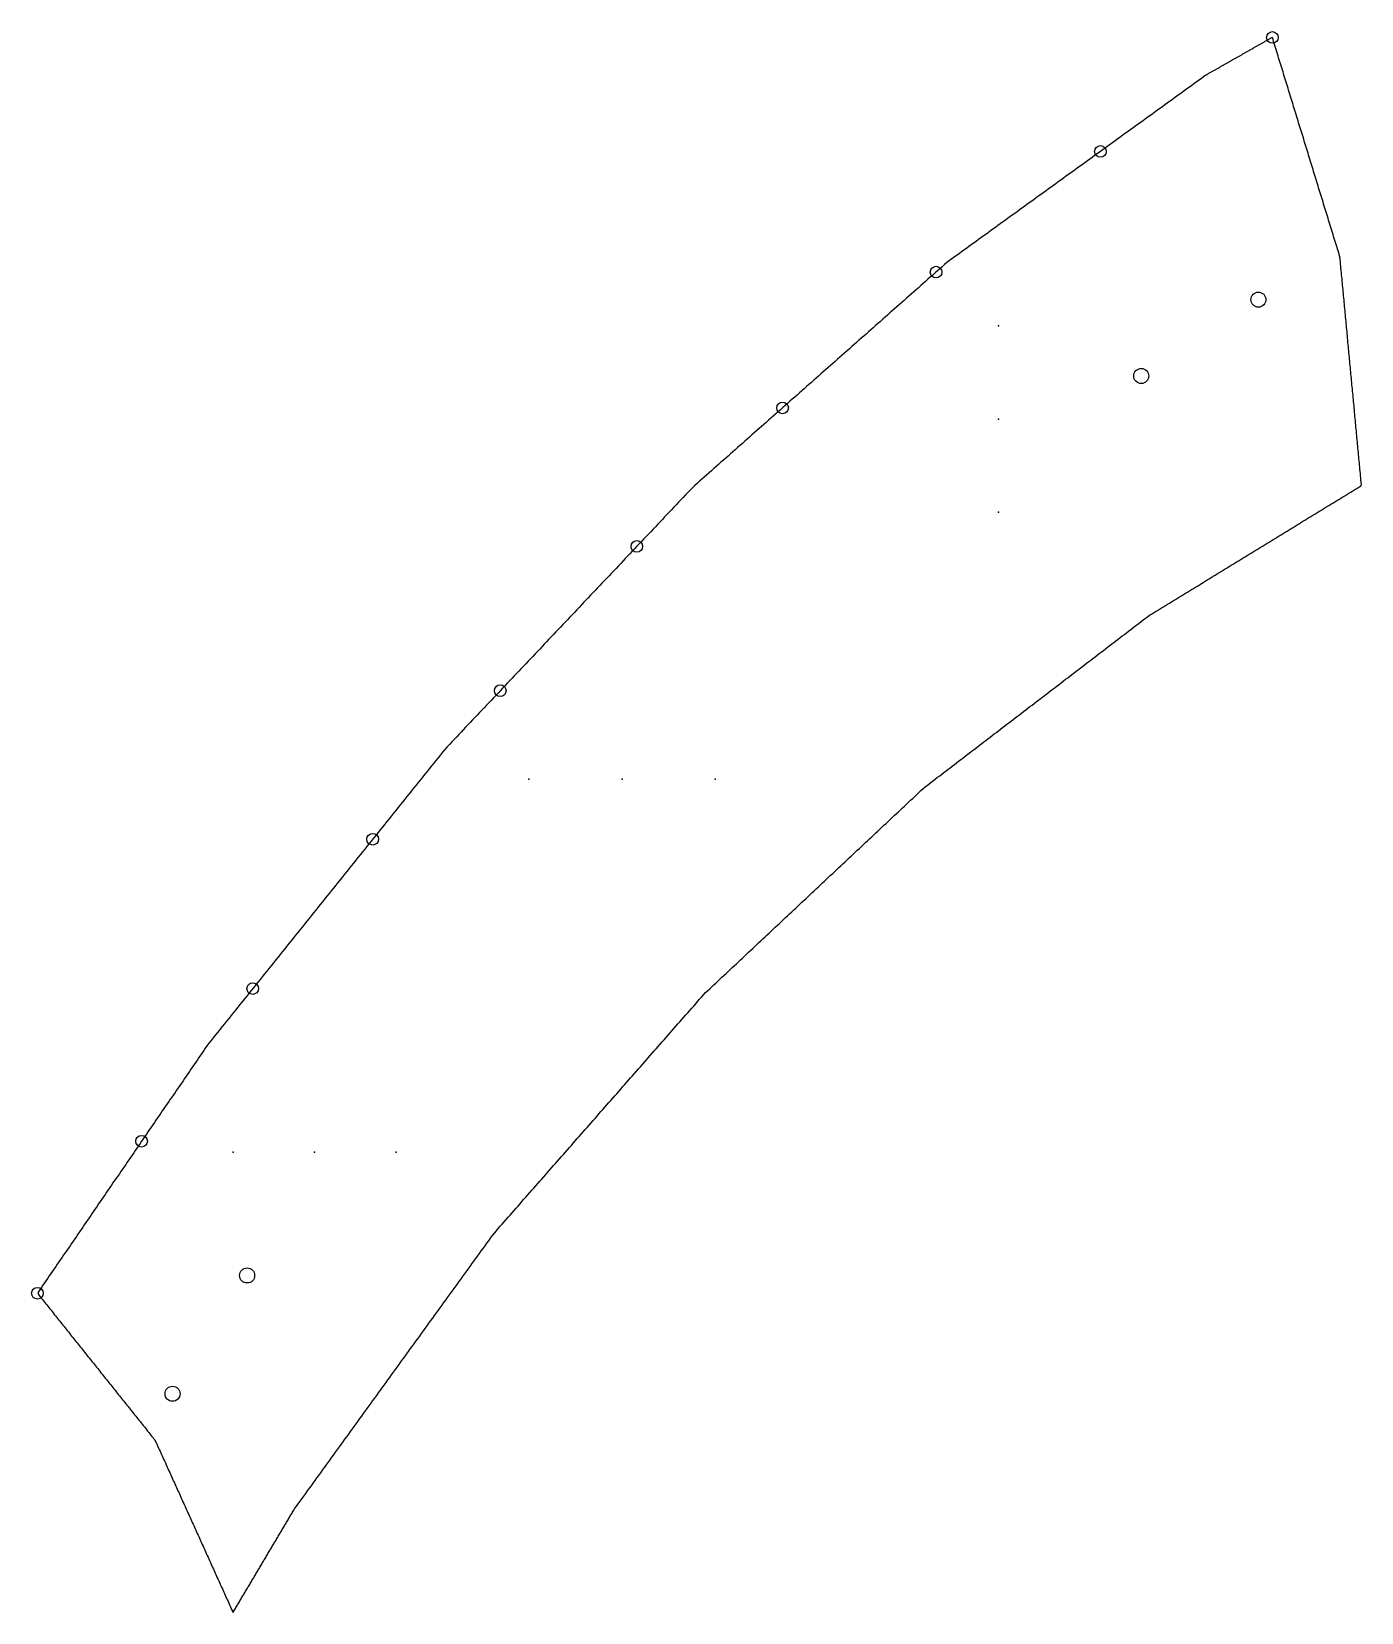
# Model space of a CAD drawing. Extents: x 2 to 431, y 2 to 326.
# Drawn here: x 97.3 to 154.3, y 2.7 to 70.5 of the extents above; entities that cross this region are included whole.
import ezdxf

# ---------------------------------------------------------------- set-up
doc = ezdxf.new("R2010")
doc.units = 0
doc.layers.get('0').update_dxf_attribs({"linetype": 'CONTINUOUS'})
for name, color, linetype in [('DRILLING', 3, 'CONTINUOUS'), ('ENGRAVE', 4, 'CONTINUOUS'), ('RIB_INDICATION', 1, 'CONTINUOUS')]:
    doc.layers.add(name, color=color, linetype=linetype)

# ---------------------------------------------------------------- blocks, each defined once
blk = doc.blocks.new('*U158')
at = {"layer": 'ENGRAVE'}
blk.add_point((0, 0), dxfattribs=at)
blk = doc.blocks.new('*U159')
at = {"layer": 'ENGRAVE', "color": 0, "linetype": 'BYBLOCK'}
for p in [(0, 0), (3.5, 0), (7, 0)]:
    blk.add_blockref('*U158', p, dxfattribs=at)
blk = doc.blocks.new('*U160')
at = {"layer": 'ENGRAVE'}
blk.add_point((0, 0), dxfattribs=at)
blk = doc.blocks.new('*U161')
at = {"layer": 'ENGRAVE', "color": 0, "linetype": 'BYBLOCK'}
for p in [(0, 0), (4, 0), (8, 0)]:
    blk.add_blockref('*U160', p, dxfattribs=at)
blk = doc.blocks.new('*U162')
at = {"layer": 'ENGRAVE'}
blk.add_point((0, 0), dxfattribs=at)
blk = doc.blocks.new('*U163')
at = {"layer": 'ENGRAVE', "color": 0, "linetype": 'BYBLOCK'}
for p in [(0, 0), (4, 0), (8, 0)]:
    blk.add_blockref('*U162', p, dxfattribs=at)

msp = doc.modelspace()

# ---------------------------------------------------------------- linework, layer by layer
msp.add_polyline3d([(150.519, 70.276, 0), (150.492, 70.261, 0), (150.466, 70.246, 0), (150.439, 70.231, 0), (150.413, 70.216, 0), (150.386, 70.201, 0), (150.36, 70.186, 0), (150.333, 70.171, 0), (150.307, 70.156, 0), (150.28, 70.141, 0), (150.254, 70.126, 0), (150.227, 70.111, 0), (150.201, 70.096, 0), (150.174, 70.08, 0), (150.148, 70.065, 0), (150.121, 70.05, 0), (150.095, 70.035, 0), (150.068, 70.02, 0), (150.042, 70.005, 0), (150.015, 69.99, 0), (149.989, 69.975, 0), (149.962, 69.96, 0), (149.936, 69.945, 0), (149.909, 69.93, 0), (149.883, 69.915, 0), (149.856, 69.899, 0), (149.83, 69.884, 0), (149.803, 69.869, 0), (149.777, 69.854, 0), (149.75, 69.839, 0), (149.724, 69.824, 0), (149.697, 69.809, 0), (149.671, 69.794, 0), (149.644, 69.779, 0), (149.618, 69.764, 0), (149.591, 69.749, 0), (149.565, 69.734, 0), (149.538, 69.719, 0), (149.512, 69.703, 0), (149.485, 69.688, 0), (149.459, 69.673, 0), (149.432, 69.658, 0), (149.406, 69.643, 0), (149.379, 69.628, 0), (149.353, 69.613, 0), (149.326, 69.598, 0), (149.3, 69.583, 0), (149.273, 69.568, 0), (149.247, 69.552, 0), (149.22, 69.537, 0), (149.194, 69.522, 0), (149.167, 69.507, 0), (149.141, 69.492, 0), (149.114, 69.477, 0), (149.088, 69.462, 0), (149.061, 69.447, 0), (149.035, 69.432, 0), (149.008, 69.417, 0), (148.982, 69.402, 0), (148.955, 69.387, 0), (148.929, 69.372, 0), (148.902, 69.356, 0), (148.876, 69.341, 0), (148.849, 69.326, 0), (148.823, 69.311, 0), (148.796, 69.296, 0), (148.77, 69.281, 0), (148.743, 69.266, 0), (148.717, 69.251, 0), (148.69, 69.236, 0), (148.663, 69.221, 0), (148.637, 69.206, 0), (148.61, 69.191, 0), (148.584, 69.175, 0), (148.557, 69.16, 0), (148.531, 69.145, 0), (148.504, 69.13, 0), (148.478, 69.115, 0), (148.451, 69.1, 0), (148.425, 69.085, 0), (148.398, 69.07, 0), (148.372, 69.055, 0), (148.345, 69.04, 0), (148.319, 69.025, 0), (148.292, 69.01, 0), (148.266, 68.995, 0), (148.239, 68.979, 0), (148.213, 68.964, 0), (148.186, 68.949, 0), (148.16, 68.934, 0), (148.133, 68.919, 0), (148.107, 68.904, 0), (148.08, 68.889, 0), (148.054, 68.874, 0), (148.027, 68.859, 0), (148.001, 68.844, 0), (147.974, 68.829, 0), (147.948, 68.814, 0), (147.921, 68.798, 0), (147.895, 68.783, 0), (147.868, 68.768, 0), (147.842, 68.753, 0), (147.815, 68.738, 0), (147.789, 68.723, 0), (147.762, 68.708, 0), (147.736, 68.693, 0), (147.709, 68.678, 0), (147.676, 68.657, 0), (147.572, 68.582, 0), (147.468, 68.507, 0), (147.364, 68.432, 0), (147.261, 68.357, 0), (147.157, 68.282, 0), (147.053, 68.207, 0), (146.949, 68.132, 0), (146.845, 68.057, 0), (146.741, 67.982, 0), (146.637, 67.906, 0), (146.533, 67.831, 0), (146.43, 67.756, 0), (146.326, 67.681, 0), (146.222, 67.606, 0), (146.118, 67.531, 0), (146.014, 67.456, 0), (145.91, 67.381, 0), (145.806, 67.306, 0), (145.703, 67.231, 0), (145.599, 67.156, 0), (145.495, 67.081, 0), (145.391, 67.006, 0), (145.287, 66.93, 0), (145.183, 66.855, 0), (145.079, 66.78, 0), (144.976, 66.705, 0), (144.872, 66.63, 0), (144.768, 66.555, 0), (144.664, 66.48, 0), (144.56, 66.405, 0), (144.456, 66.33, 0), (144.352, 66.255, 0), (144.248, 66.18, 0), (144.145, 66.105, 0), (144.041, 66.03, 0), (143.937, 65.954, 0), (143.833, 65.879, 0), (143.729, 65.804, 0), (143.625, 65.729, 0), (143.521, 65.654, 0), (143.418, 65.579, 0), (143.314, 65.504, 0), (143.21, 65.429, 0), (143.106, 65.354, 0), (143.002, 65.279, 0), (142.898, 65.204, 0), (142.794, 65.129, 0), (142.691, 65.053, 0), (142.587, 64.978, 0), (142.483, 64.903, 0), (142.379, 64.828, 0), (142.275, 64.753, 0), (142.171, 64.678, 0), (142.067, 64.603, 0), (141.963, 64.528, 0), (141.86, 64.453, 0), (141.756, 64.378, 0), (141.652, 64.303, 0), (141.548, 64.228, 0), (141.444, 64.153, 0), (141.34, 64.078, 0), (141.236, 64.002, 0), (141.133, 63.927, 0), (141.029, 63.852, 0), (140.925, 63.777, 0), (140.821, 63.702, 0), (140.717, 63.627, 0), (140.613, 63.552, 0), (140.509, 63.477, 0), (140.406, 63.402, 0), (140.302, 63.327, 0), (140.198, 63.252, 0), (140.094, 63.177, 0), (139.99, 63.102, 0), (139.886, 63.026, 0), (139.782, 62.951, 0), (139.679, 62.876, 0), (139.575, 62.801, 0), (139.471, 62.726, 0), (139.367, 62.651, 0), (139.263, 62.576, 0), (139.159, 62.501, 0), (139.055, 62.426, 0), (138.951, 62.351, 0), (138.848, 62.276, 0), (138.744, 62.201, 0), (138.64, 62.126, 0), (138.536, 62.05, 0), (138.432, 61.975, 0), (138.328, 61.9, 0), (138.224, 61.825, 0), (138.121, 61.75, 0), (138.017, 61.675, 0), (137.913, 61.6, 0), (137.809, 61.525, 0), (137.705, 61.45, 0), (137.601, 61.375, 0), (137.497, 61.3, 0), (137.394, 61.225, 0), (137.29, 61.15, 0), (137.186, 61.074, 0), (137.082, 60.999, 0), (136.978, 60.924, 0), (136.874, 60.849, 0), (136.77, 60.774, 0), (136.666, 60.699, 0), (136.563, 60.621, 0), (136.461, 60.531, 0), (136.359, 60.441, 0), (136.257, 60.35, 0), (136.155, 60.26, 0), (136.053, 60.17, 0), (135.95, 60.08, 0), (135.848, 59.989, 0), (135.746, 59.899, 0), (135.644, 59.809, 0), (135.542, 59.719, 0), (135.44, 59.628, 0), (135.338, 59.538, 0), (135.236, 59.448, 0), (135.134, 59.358, 0), (135.032, 59.267, 0), (134.93, 59.177, 0), (134.827, 59.087, 0), (134.725, 58.996, 0), (134.623, 58.906, 0), (134.521, 58.816, 0), (134.419, 58.726, 0), (134.317, 58.636, 0), (134.215, 58.545, 0), (134.113, 58.455, 0), (134.011, 58.365, 0), (133.909, 58.274, 0), (133.807, 58.184, 0), (133.704, 58.094, 0), (133.602, 58.004, 0), (133.5, 57.913, 0), (133.398, 57.823, 0), (133.296, 57.733, 0), (133.194, 57.643, 0), (133.092, 57.552, 0), (132.99, 57.462, 0), (132.888, 57.372, 0), (132.786, 57.282, 0), (132.684, 57.191, 0), (132.581, 57.101, 0), (132.479, 57.011, 0), (132.377, 56.92, 0), (132.275, 56.83, 0), (132.173, 56.74, 0), (132.071, 56.65, 0), (131.969, 56.559, 0), (131.867, 56.469, 0), (131.765, 56.379, 0), (131.663, 56.289, 0), (131.561, 56.199, 0), (131.459, 56.108, 0), (131.356, 56.018, 0), (131.254, 55.928, 0), (131.152, 55.837, 0), (131.05, 55.747, 0), (130.948, 55.657, 0), (130.846, 55.567, 0), (130.744, 55.476, 0), (130.642, 55.386, 0), (130.54, 55.296, 0), (130.438, 55.206, 0), (130.336, 55.115, 0), (130.233, 55.025, 0), (130.131, 54.935, 0), (130.029, 54.845, 0), (129.927, 54.754, 0), (129.825, 54.664, 0), (129.723, 54.574, 0), (129.621, 54.483, 0), (129.519, 54.393, 0), (129.417, 54.303, 0), (129.315, 54.213, 0), (129.213, 54.123, 0), (129.11, 54.032, 0), (129.008, 53.942, 0), (128.906, 53.852, 0), (128.804, 53.761, 0), (128.702, 53.671, 0), (128.6, 53.581, 0), (128.498, 53.491, 0), (128.396, 53.4, 0), (128.294, 53.31, 0), (128.192, 53.22, 0), (128.09, 53.13, 0), (127.988, 53.039, 0), (127.885, 52.949, 0), (127.783, 52.859, 0), (127.681, 52.769, 0), (127.579, 52.678, 0), (127.477, 52.588, 0), (127.375, 52.498, 0), (127.273, 52.407, 0), (127.171, 52.317, 0), (127.069, 52.227, 0), (126.967, 52.137, 0), (126.865, 52.047, 0), (126.762, 51.956, 0), (126.66, 51.866, 0), (126.558, 51.776, 0), (126.456, 51.685, 0), (126.354, 51.595, 0), (126.252, 51.505, 0), (126.15, 51.415, 0), (126.048, 51.324, 0), (125.946, 51.234, 0), (125.844, 51.144, 0), (125.742, 51.054, 0), (125.64, 50.959, 0), (125.541, 50.855, 0), (125.442, 50.75, 0), (125.342, 50.645, 0), (125.243, 50.54, 0), (125.144, 50.435, 0), (125.044, 50.33, 0), (124.945, 50.225, 0), (124.846, 50.12, 0), (124.746, 50.015, 0), (124.647, 49.91, 0), (124.548, 49.806, 0), (124.448, 49.701, 0), (124.349, 49.596, 0), (124.25, 49.491, 0), (124.15, 49.386, 0), (124.051, 49.281, 0), (123.952, 49.176, 0), (123.853, 49.071, 0), (123.753, 48.966, 0), (123.654, 48.861, 0), (123.555, 48.757, 0), (123.455, 48.652, 0), (123.356, 48.547, 0), (123.257, 48.442, 0), (123.157, 48.337, 0), (123.058, 48.232, 0), (122.959, 48.127, 0), (122.859, 48.022, 0), (122.76, 47.917, 0), (122.661, 47.813, 0), (122.561, 47.708, 0), (122.462, 47.603, 0), (122.363, 47.498, 0), (122.263, 47.393, 0), (122.164, 47.288, 0), (122.065, 47.183, 0), (121.966, 47.078, 0), (121.866, 46.973, 0), (121.767, 46.869, 0), (121.668, 46.764, 0), (121.568, 46.659, 0), (121.469, 46.554, 0), (121.37, 46.449, 0), (121.27, 46.344, 0), (121.171, 46.239, 0), (121.072, 46.134, 0), (120.972, 46.029, 0), (120.873, 45.925, 0), (120.774, 45.82, 0), (120.674, 45.715, 0), (120.575, 45.61, 0), (120.476, 45.505, 0), (120.376, 45.4, 0), (120.277, 45.295, 0), (120.178, 45.19, 0), (120.079, 45.085, 0), (119.979, 44.98, 0), (119.88, 44.876, 0), (119.781, 44.771, 0), (119.681, 44.666, 0), (119.582, 44.561, 0), (119.483, 44.456, 0), (119.383, 44.351, 0), (119.284, 44.246, 0), (119.185, 44.141, 0), (119.085, 44.036, 0), (118.986, 43.931, 0), (118.887, 43.827, 0), (118.787, 43.722, 0), (118.688, 43.617, 0), (118.589, 43.512, 0), (118.489, 43.407, 0), (118.39, 43.302, 0), (118.291, 43.197, 0), (118.191, 43.092, 0), (118.092, 42.987, 0), (117.993, 42.883, 0), (117.894, 42.778, 0), (117.794, 42.673, 0), (117.695, 42.568, 0), (117.596, 42.463, 0), (117.496, 42.358, 0), (117.397, 42.253, 0), (117.298, 42.148, 0), (117.198, 42.043, 0), (117.099, 41.938, 0), (117, 41.834, 0), (116.9, 41.729, 0), (116.801, 41.624, 0), (116.702, 41.519, 0), (116.602, 41.414, 0), (116.503, 41.309, 0), (116.404, 41.204, 0), (116.304, 41.099, 0), (116.205, 40.995, 0), (116.106, 40.89, 0), (116.007, 40.785, 0), (115.907, 40.68, 0), (115.808, 40.575, 0), (115.709, 40.47, 0), (115.609, 40.365, 0), (115.51, 40.26, 0), (115.411, 40.155, 0), (115.311, 40.05, 0), (115.212, 39.946, 0), (115.113, 39.841, 0), (115.015, 39.731, 0), (114.919, 39.612, 0), (114.824, 39.493, 0), (114.728, 39.374, 0), (114.633, 39.255, 0), (114.537, 39.136, 0), (114.441, 39.017, 0), (114.346, 38.898, 0), (114.25, 38.779, 0), (114.155, 38.66, 0), (114.059, 38.541, 0), (113.964, 38.422, 0), (113.868, 38.303, 0), (113.773, 38.184, 0), (113.677, 38.065, 0), (113.581, 37.946, 0), (113.486, 37.827, 0), (113.39, 37.708, 0), (113.295, 37.589, 0), (113.199, 37.47, 0), (113.104, 37.351, 0), (113.008, 37.232, 0), (112.913, 37.113, 0), (112.817, 36.994, 0), (112.722, 36.875, 0), (112.626, 36.756, 0), (112.53, 36.637, 0), (112.435, 36.518, 0), (112.339, 36.399, 0), (112.244, 36.28, 0), (112.148, 36.161, 0), (112.053, 36.042, 0), (111.957, 35.923, 0), (111.862, 35.804, 0), (111.766, 35.685, 0), (111.671, 35.566, 0), (111.575, 35.447, 0), (111.479, 35.328, 0), (111.384, 35.209, 0), (111.288, 35.09, 0), (111.193, 34.971, 0), (111.097, 34.852, 0), (111.002, 34.733, 0), (110.906, 34.614, 0), (110.811, 34.495, 0), (110.715, 34.377, 0), (110.62, 34.258, 0), (110.524, 34.139, 0), (110.428, 34.02, 0), (110.333, 33.901, 0), (110.237, 33.782, 0), (110.142, 33.663, 0), (110.046, 33.544, 0), (109.951, 33.425, 0), (109.855, 33.306, 0), (109.76, 33.187, 0), (109.664, 33.068, 0), (109.568, 32.949, 0), (109.473, 32.83, 0), (109.377, 32.711, 0), (109.282, 32.592, 0), (109.186, 32.473, 0), (109.091, 32.354, 0), (108.995, 32.235, 0), (108.9, 32.116, 0), (108.804, 31.997, 0), (108.709, 31.878, 0), (108.613, 31.759, 0), (108.517, 31.64, 0), (108.422, 31.521, 0), (108.326, 31.402, 0), (108.231, 31.283, 0), (108.135, 31.164, 0), (108.04, 31.045, 0), (107.944, 30.926, 0), (107.849, 30.807, 0), (107.753, 30.688, 0), (107.658, 30.569, 0), (107.562, 30.45, 0), (107.466, 30.331, 0), (107.371, 30.212, 0), (107.275, 30.093, 0), (107.18, 29.974, 0), (107.084, 29.855, 0), (106.989, 29.736, 0), (106.893, 29.617, 0), (106.798, 29.498, 0), (106.702, 29.379, 0), (106.606, 29.26, 0), (106.511, 29.141, 0), (106.415, 29.022, 0), (106.32, 28.904, 0), (106.224, 28.785, 0), (106.129, 28.666, 0), (106.033, 28.547, 0), (105.938, 28.427, 0), (105.842, 28.309, 0), (105.747, 28.19, 0), (105.651, 28.071, 0), (105.555, 27.952, 0), (105.46, 27.833, 0), (105.364, 27.714, 0), (105.269, 27.595, 0), (105.173, 27.476, 0), (105.078, 27.357, 0), (104.982, 27.238, 0), (104.887, 27.119, 0), (104.803, 27.009, 0), (104.735, 26.909, 0), (104.667, 26.809, 0), (104.598, 26.709, 0), (104.53, 26.61, 0), (104.462, 26.51, 0), (104.394, 26.41, 0), (104.325, 26.311, 0), (104.257, 26.211, 0), (104.189, 26.111, 0), (104.12, 26.012, 0), (104.052, 25.912, 0), (103.984, 25.812, 0), (103.915, 25.712, 0), (103.847, 25.613, 0), (103.779, 25.513, 0), (103.711, 25.413, 0), (103.642, 25.314, 0), (103.574, 25.214, 0), (103.506, 25.114, 0), (103.437, 25.015, 0), (103.369, 24.915, 0), (103.301, 24.815, 0), (103.232, 24.715, 0), (103.164, 24.616, 0), (103.096, 24.516, 0), (103.028, 24.416, 0), (102.959, 24.317, 0), (102.891, 24.217, 0), (102.823, 24.117, 0), (102.754, 24.017, 0), (102.686, 23.918, 0), (102.618, 23.818, 0), (102.549, 23.718, 0), (102.481, 23.619, 0), (102.413, 23.519, 0), (102.345, 23.419, 0), (102.276, 23.32, 0), (102.208, 23.22, 0), (102.14, 23.12, 0), (102.071, 23.02, 0), (102.003, 22.921, 0), (101.935, 22.821, 0), (101.866, 22.721, 0), (101.798, 22.622, 0), (101.73, 22.522, 0), (101.662, 22.422, 0), (101.593, 22.323, 0), (101.525, 22.223, 0), (101.457, 22.123, 0), (101.388, 22.023, 0), (101.32, 21.924, 0), (101.252, 21.824, 0), (101.184, 21.724, 0), (101.115, 21.625, 0), (101.047, 21.525, 0), (100.979, 21.425, 0), (100.91, 21.326, 0), (100.842, 21.226, 0), (100.774, 21.126, 0), (100.705, 21.026, 0), (100.637, 20.927, 0), (100.569, 20.827, 0), (100.501, 20.727, 0), (100.432, 20.628, 0), (100.364, 20.528, 0), (100.296, 20.428, 0), (100.227, 20.329, 0), (100.159, 20.229, 0), (100.091, 20.129, 0), (100.022, 20.03, 0), (99.954, 19.93, 0), (99.886, 19.83, 0), (99.817, 19.73, 0), (99.749, 19.631, 0), (99.681, 19.531, 0), (99.613, 19.431, 0), (99.544, 19.332, 0), (99.476, 19.232, 0), (99.408, 19.132, 0), (99.339, 19.033, 0), (99.271, 18.933, 0), (99.203, 18.833, 0), (99.135, 18.733, 0), (99.066, 18.634, 0), (98.998, 18.534, 0), (98.93, 18.434, 0), (98.861, 18.335, 0), (98.793, 18.235, 0), (98.725, 18.135, 0), (98.656, 18.036, 0), (98.588, 17.936, 0), (98.52, 17.836, 0), (98.452, 17.736, 0), (98.383, 17.637, 0), (98.315, 17.537, 0), (98.247, 17.437, 0), (98.178, 17.338, 0), (98.11, 17.238, 0), (98.042, 17.138, 0), (97.974, 17.039, 0), (97.905, 16.939, 0), (97.837, 16.839, 0), (97.769, 16.739, 0), (97.7, 16.64, 0), (97.632, 16.54, 0), (97.564, 16.44, 0), (97.557, 16.363, 0), (97.604, 16.305, 0), (97.65, 16.247, 0), (97.697, 16.189, 0), (97.744, 16.13, 0), (97.79, 16.072, 0), (97.837, 16.014, 0), (97.883, 15.956, 0), (97.93, 15.897, 0), (97.976, 15.839, 0), (98.023, 15.781, 0), (98.07, 15.723, 0), (98.116, 15.665, 0), (98.163, 15.606, 0), (98.209, 15.548, 0), (98.256, 15.49, 0), (98.302, 15.432, 0), (98.349, 15.373, 0), (98.395, 15.315, 0), (98.442, 15.257, 0), (98.489, 15.199, 0), (98.535, 15.141, 0), (98.582, 15.082, 0), (98.628, 15.024, 0), (98.675, 14.966, 0), (98.721, 14.908, 0), (98.768, 14.85, 0), (98.814, 14.791, 0), (98.861, 14.733, 0), (98.908, 14.675, 0), (98.954, 14.617, 0), (99.001, 14.558, 0), (99.047, 14.5, 0), (99.094, 14.442, 0), (99.14, 14.384, 0), (99.187, 14.326, 0), (99.234, 14.267, 0), (99.28, 14.209, 0), (99.327, 14.151, 0), (99.373, 14.093, 0), (99.42, 14.034, 0), (99.466, 13.976, 0), (99.513, 13.918, 0), (99.559, 13.86, 0), (99.606, 13.802, 0), (99.653, 13.743, 0), (99.699, 13.685, 0), (99.746, 13.627, 0), (99.792, 13.569, 0), (99.839, 13.511, 0), (99.885, 13.452, 0), (99.932, 13.394, 0), (99.978, 13.336, 0), (100.025, 13.278, 0), (100.072, 13.22, 0), (100.118, 13.161, 0), (100.165, 13.103, 0), (100.211, 13.045, 0), (100.258, 12.987, 0), (100.304, 12.928, 0), (100.351, 12.87, 0), (100.397, 12.812, 0), (100.444, 12.754, 0), (100.491, 12.696, 0), (100.537, 12.637, 0), (100.584, 12.579, 0), (100.63, 12.521, 0), (100.677, 12.463, 0), (100.723, 12.405, 0), (100.77, 12.346, 0), (100.816, 12.288, 0), (100.863, 12.23, 0), (100.91, 12.172, 0), (100.956, 12.113, 0), (101.003, 12.055, 0), (101.049, 11.997, 0), (101.096, 11.939, 0), (101.142, 11.881, 0), (101.189, 11.822, 0), (101.236, 11.764, 0), (101.282, 11.706, 0), (101.329, 11.648, 0), (101.375, 11.589, 0), (101.422, 11.531, 0), (101.468, 11.473, 0), (101.515, 11.415, 0), (101.561, 11.357, 0), (101.608, 11.298, 0), (101.655, 11.24, 0), (101.701, 11.182, 0), (101.748, 11.124, 0), (101.794, 11.066, 0), (101.841, 11.007, 0), (101.887, 10.949, 0), (101.934, 10.891, 0), (101.98, 10.833, 0), (102.027, 10.774, 0), (102.074, 10.716, 0), (102.12, 10.658, 0), (102.167, 10.6, 0), (102.213, 10.542, 0), (102.26, 10.483, 0), (102.306, 10.425, 0), (102.353, 10.367, 0), (102.399, 10.309, 0), (102.446, 10.251, 0), (102.493, 10.192, 0), (102.514, 10.166, 0), (102.519, 10.159, 0), (102.525, 10.151, 0), (102.531, 10.144, 0), (102.536, 10.136, 0), (102.542, 10.129, 0), (102.547, 10.121, 0), (102.552, 10.113, 0), (102.558, 10.106, 0), (102.563, 10.098, 0), (102.568, 10.09, 0), (102.573, 10.082, 0), (102.578, 10.074, 0), (102.583, 10.066, 0), (102.588, 10.058, 0), (102.593, 10.05, 0), (102.597, 10.042, 0), (102.602, 10.034, 0), (102.607, 10.025, 0), (102.611, 10.017, 0), (102.615, 10.009, 0), (102.62, 10.001, 0), (102.624, 9.992, 0), (102.628, 9.984, 0), (102.632, 9.975, 0), (102.636, 9.967, 0), (102.64, 9.958, 0), (102.671, 9.89, 0), (102.702, 9.822, 0), (102.732, 9.754, 0), (102.763, 9.686, 0), (102.794, 9.618, 0), (102.825, 9.55, 0), (102.855, 9.482, 0), (102.886, 9.415, 0), (102.917, 9.347, 0), (102.948, 9.279, 0), (102.978, 9.211, 0), (103.009, 9.143, 0), (103.04, 9.075, 0), (103.07, 9.007, 0), (103.101, 8.939, 0), (103.132, 8.871, 0), (103.163, 8.803, 0), (103.193, 8.735, 0), (103.224, 8.668, 0), (103.255, 8.6, 0), (103.286, 8.532, 0), (103.316, 8.464, 0), (103.347, 8.396, 0), (103.378, 8.328, 0), (103.409, 8.26, 0), (103.439, 8.192, 0), (103.47, 8.124, 0), (103.501, 8.056, 0), (103.531, 7.988, 0), (103.562, 7.92, 0), (103.593, 7.853, 0), (103.624, 7.785, 0), (103.654, 7.717, 0), (103.685, 7.649, 0), (103.716, 7.581, 0), (103.747, 7.513, 0), (103.777, 7.445, 0), (103.808, 7.377, 0), (103.839, 7.309, 0), (103.87, 7.241, 0), (103.9, 7.173, 0), (103.931, 7.106, 0), (103.962, 7.038, 0), (103.992, 6.97, 0), (104.023, 6.902, 0), (104.054, 6.834, 0), (104.085, 6.766, 0), (104.115, 6.698, 0), (104.146, 6.63, 0), (104.177, 6.562, 0), (104.208, 6.494, 0), (104.238, 6.426, 0), (104.269, 6.358, 0), (104.3, 6.291, 0), (104.33, 6.223, 0), (104.361, 6.155, 0), (104.392, 6.087, 0), (104.423, 6.019, 0), (104.453, 5.951, 0), (104.484, 5.883, 0), (104.515, 5.815, 0), (104.546, 5.747, 0), (104.576, 5.679, 0), (104.607, 5.611, 0), (104.638, 5.544, 0), (104.669, 5.476, 0), (104.699, 5.408, 0), (104.73, 5.34, 0), (104.761, 5.272, 0), (104.791, 5.204, 0), (104.822, 5.136, 0), (104.853, 5.068, 0), (104.884, 5, 0), (104.914, 4.932, 0), (104.945, 4.864, 0), (104.976, 4.796, 0), (105.007, 4.729, 0), (105.037, 4.661, 0), (105.068, 4.593, 0), (105.099, 4.525, 0), (105.13, 4.457, 0), (105.16, 4.389, 0), (105.191, 4.321, 0), (105.222, 4.253, 0), (105.252, 4.185, 0), (105.283, 4.117, 0), (105.314, 4.049, 0), (105.345, 3.982, 0), (105.375, 3.914, 0), (105.406, 3.846, 0), (105.437, 3.778, 0), (105.468, 3.71, 0), (105.498, 3.642, 0), (105.529, 3.574, 0), (105.56, 3.506, 0), (105.591, 3.438, 0), (105.621, 3.37, 0), (105.652, 3.302, 0), (105.683, 3.234, 0), (105.713, 3.167, 0), (105.744, 3.099, 0), (105.775, 3.031, 0), (105.806, 2.963, 0), (105.836, 2.895, 0), (105.867, 2.827, 0), (105.898, 2.759, 0), (105.928, 2.702, 0), (105.953, 2.743, 0), (105.977, 2.785, 0), (106.002, 2.826, 0), (106.026, 2.867, 0), (106.051, 2.909, 0), (106.075, 2.95, 0), (106.1, 2.992, 0), (106.124, 3.033, 0), (106.149, 3.074, 0), (106.174, 3.116, 0), (106.198, 3.157, 0), (106.223, 3.198, 0), (106.247, 3.24, 0), (106.272, 3.281, 0), (106.296, 3.323, 0), (106.321, 3.364, 0), (106.346, 3.405, 0), (106.37, 3.447, 0), (106.395, 3.488, 0), (106.419, 3.529, 0), (106.444, 3.571, 0), (106.468, 3.612, 0), (106.493, 3.654, 0), (106.517, 3.695, 0), (106.542, 3.736, 0), (106.567, 3.778, 0), (106.591, 3.819, 0), (106.616, 3.86, 0), (106.64, 3.902, 0), (106.665, 3.943, 0), (106.689, 3.985, 0), (106.714, 4.026, 0), (106.738, 4.067, 0), (106.763, 4.109, 0), (106.788, 4.15, 0), (106.812, 4.191, 0), (106.837, 4.233, 0), (106.861, 4.274, 0), (106.886, 4.316, 0), (106.91, 4.357, 0), (106.935, 4.398, 0), (106.96, 4.44, 0), (106.984, 4.481, 0), (107.009, 4.522, 0), (107.033, 4.564, 0), (107.058, 4.605, 0), (107.082, 4.646, 0), (107.107, 4.688, 0), (107.131, 4.729, 0), (107.156, 4.771, 0), (107.181, 4.812, 0), (107.205, 4.853, 0), (107.23, 4.895, 0), (107.254, 4.936, 0), (107.279, 4.977, 0), (107.303, 5.019, 0), (107.328, 5.06, 0), (107.352, 5.102, 0), (107.377, 5.143, 0), (107.402, 5.184, 0), (107.426, 5.226, 0), (107.451, 5.267, 0), (107.475, 5.308, 0), (107.5, 5.35, 0), (107.524, 5.391, 0), (107.549, 5.433, 0), (107.574, 5.474, 0), (107.598, 5.515, 0), (107.623, 5.557, 0), (107.647, 5.598, 0), (107.672, 5.639, 0), (107.696, 5.681, 0), (107.721, 5.722, 0), (107.745, 5.764, 0), (107.77, 5.805, 0), (107.795, 5.846, 0), (107.819, 5.888, 0), (107.844, 5.929, 0), (107.868, 5.97, 0), (107.893, 6.012, 0), (107.917, 6.053, 0), (107.942, 6.095, 0), (107.966, 6.136, 0), (107.991, 6.177, 0), (108.016, 6.219, 0), (108.04, 6.26, 0), (108.065, 6.301, 0), (108.089, 6.343, 0), (108.114, 6.384, 0), (108.138, 6.426, 0), (108.163, 6.467, 0), (108.188, 6.508, 0), (108.212, 6.55, 0), (108.237, 6.591, 0), (108.261, 6.632, 0), (108.286, 6.674, 0), (108.31, 6.715, 0), (108.335, 6.757, 0), (108.359, 6.798, 0), (108.384, 6.839, 0), (108.409, 6.881, 0), (108.433, 6.922, 0), (108.458, 6.963, 0), (108.482, 7.005, 0), (108.507, 7.046, 0), (108.531, 7.088, 0), (108.566, 7.142, 0), (108.647, 7.253, 0), (108.727, 7.363, 0), (108.807, 7.474, 0), (108.887, 7.585, 0), (108.967, 7.695, 0), (109.047, 7.806, 0), (109.127, 7.917, 0), (109.207, 8.027, 0), (109.288, 8.138, 0), (109.368, 8.249, 0), (109.448, 8.359, 0), (109.528, 8.47, 0), (109.608, 8.581, 0), (109.688, 8.691, 0), (109.768, 8.802, 0), (109.848, 8.912, 0), (109.928, 9.023, 0), (110.009, 9.134, 0), (110.089, 9.244, 0), (110.169, 9.355, 0), (110.249, 9.466, 0), (110.329, 9.576, 0), (110.409, 9.687, 0), (110.489, 9.798, 0), (110.569, 9.908, 0), (110.65, 10.019, 0), (110.73, 10.13, 0), (110.81, 10.24, 0), (110.89, 10.351, 0), (110.97, 10.462, 0), (111.05, 10.572, 0), (111.13, 10.683, 0), (111.21, 10.794, 0), (111.291, 10.904, 0), (111.371, 11.015, 0), (111.451, 11.126, 0), (111.531, 11.236, 0), (111.611, 11.347, 0), (111.691, 11.458, 0), (111.771, 11.568, 0), (111.851, 11.679, 0), (111.932, 11.79, 0), (112.012, 11.9, 0), (112.092, 12.011, 0), (112.172, 12.121, 0), (112.252, 12.232, 0), (112.332, 12.343, 0), (112.412, 12.454, 0), (112.492, 12.564, 0), (112.573, 12.675, 0), (112.653, 12.785, 0), (112.733, 12.896, 0), (112.813, 13.007, 0), (112.893, 13.117, 0), (112.973, 13.228, 0), (113.053, 13.339, 0), (113.133, 13.449, 0), (113.214, 13.56, 0), (113.294, 13.671, 0), (113.374, 13.781, 0), (113.454, 13.892, 0), (113.534, 14.003, 0), (113.614, 14.113, 0), (113.694, 14.224, 0), (113.774, 14.335, 0), (113.855, 14.445, 0), (113.935, 14.556, 0), (114.015, 14.667, 0), (114.095, 14.777, 0), (114.175, 14.888, 0), (114.255, 14.999, 0), (114.335, 15.109, 0), (114.415, 15.22, 0), (114.495, 15.331, 0), (114.576, 15.441, 0), (114.656, 15.552, 0), (114.736, 15.662, 0), (114.816, 15.773, 0), (114.896, 15.884, 0), (114.976, 15.995, 0), (115.056, 16.105, 0), (115.136, 16.216, 0), (115.217, 16.326, 0), (115.297, 16.437, 0), (115.377, 16.548, 0), (115.457, 16.658, 0), (115.537, 16.769, 0), (115.617, 16.88, 0), (115.697, 16.99, 0), (115.777, 17.101, 0), (115.858, 17.212, 0), (115.938, 17.322, 0), (116.018, 17.433, 0), (116.098, 17.544, 0), (116.178, 17.654, 0), (116.258, 17.765, 0), (116.338, 17.876, 0), (116.418, 17.986, 0), (116.499, 18.097, 0), (116.579, 18.208, 0), (116.659, 18.318, 0), (116.739, 18.429, 0), (116.819, 18.54, 0), (116.899, 18.65, 0), (116.979, 18.761, 0), (117.059, 18.872, 0), (117.141, 18.978, 0), (117.226, 19.075, 0), (117.31, 19.171, 0), (117.395, 19.268, 0), (117.48, 19.364, 0), (117.564, 19.46, 0), (117.649, 19.557, 0), (117.734, 19.653, 0), (117.818, 19.75, 0), (117.903, 19.846, 0), (117.988, 19.943, 0), (118.072, 20.039, 0), (118.157, 20.136, 0), (118.242, 20.232, 0), (118.326, 20.328, 0), (118.411, 20.425, 0), (118.496, 20.521, 0), (118.581, 20.618, 0), (118.665, 20.714, 0), (118.75, 20.811, 0), (118.835, 20.907, 0), (118.919, 21.004, 0), (119.004, 21.1, 0), (119.089, 21.197, 0), (119.173, 21.293, 0), (119.258, 21.389, 0), (119.343, 21.486, 0), (119.427, 21.582, 0), (119.512, 21.679, 0), (119.597, 21.775, 0), (119.682, 21.872, 0), (119.766, 21.968, 0), (119.851, 22.064, 0), (119.936, 22.161, 0), (120.02, 22.257, 0), (120.105, 22.354, 0), (120.19, 22.45, 0), (120.274, 22.547, 0), (120.359, 22.643, 0), (120.444, 22.74, 0), (120.528, 22.836, 0), (120.613, 22.933, 0), (120.698, 23.029, 0), (120.782, 23.125, 0), (120.867, 23.222, 0), (120.952, 23.318, 0), (121.037, 23.415, 0), (121.121, 23.511, 0), (121.206, 23.608, 0), (121.291, 23.704, 0), (121.375, 23.8, 0), (121.46, 23.897, 0), (121.545, 23.993, 0), (121.629, 24.09, 0), (121.714, 24.186, 0), (121.799, 24.283, 0), (121.883, 24.379, 0), (121.968, 24.476, 0), (122.053, 24.572, 0), (122.138, 24.669, 0), (122.222, 24.765, 0), (122.307, 24.861, 0), (122.392, 24.958, 0), (122.476, 25.054, 0), (122.561, 25.151, 0), (122.646, 25.247, 0), (122.73, 25.344, 0), (122.815, 25.44, 0), (122.9, 25.537, 0), (122.984, 25.633, 0), (123.069, 25.729, 0), (123.154, 25.826, 0), (123.238, 25.922, 0), (123.323, 26.019, 0), (123.408, 26.115, 0), (123.493, 26.212, 0), (123.577, 26.308, 0), (123.662, 26.405, 0), (123.747, 26.501, 0), (123.831, 26.597, 0), (123.916, 26.694, 0), (124.001, 26.79, 0), (124.085, 26.887, 0), (124.17, 26.983, 0), (124.255, 27.08, 0), (124.339, 27.176, 0), (124.424, 27.273, 0), (124.509, 27.369, 0), (124.594, 27.465, 0), (124.678, 27.562, 0), (124.763, 27.658, 0), (124.848, 27.755, 0), (124.932, 27.851, 0), (125.017, 27.948, 0), (125.102, 28.044, 0), (125.186, 28.141, 0), (125.271, 28.237, 0), (125.356, 28.334, 0), (125.44, 28.43, 0), (125.525, 28.526, 0), (125.61, 28.623, 0), (125.694, 28.719, 0), (125.779, 28.816, 0), (125.864, 28.912, 0), (125.949, 29.009, 0), (126.033, 29.105, 0), (126.118, 29.201, 0), (126.204, 29.293, 0), (126.292, 29.375, 0), (126.38, 29.458, 0), (126.468, 29.54, 0), (126.556, 29.623, 0), (126.644, 29.706, 0), (126.732, 29.788, 0), (126.82, 29.871, 0), (126.908, 29.953, 0), (126.996, 30.036, 0), (127.084, 30.118, 0), (127.172, 30.201, 0), (127.26, 30.283, 0), (127.348, 30.366, 0), (127.436, 30.448, 0), (127.524, 30.531, 0), (127.612, 30.613, 0), (127.7, 30.696, 0), (127.788, 30.778, 0), (127.876, 30.861, 0), (127.964, 30.944, 0), (128.052, 31.026, 0), (128.14, 31.109, 0), (128.228, 31.191, 0), (128.316, 31.274, 0), (128.404, 31.356, 0), (128.492, 31.439, 0), (128.58, 31.521, 0), (128.668, 31.604, 0), (128.756, 31.686, 0), (128.844, 31.769, 0), (128.932, 31.851, 0), (129.02, 31.934, 0), (129.108, 32.017, 0), (129.196, 32.099, 0), (129.284, 32.181, 0), (129.372, 32.264, 0), (129.46, 32.347, 0), (129.548, 32.429, 0), (129.636, 32.512, 0), (129.724, 32.594, 0), (129.812, 32.677, 0), (129.9, 32.759, 0), (129.988, 32.842, 0), (130.076, 32.924, 0), (130.164, 33.007, 0), (130.252, 33.089, 0), (130.34, 33.172, 0), (130.428, 33.255, 0), (130.516, 33.337, 0), (130.604, 33.419, 0), (130.692, 33.502, 0), (130.78, 33.585, 0), (130.868, 33.667, 0), (130.956, 33.75, 0), (131.044, 33.832, 0), (131.132, 33.915, 0), (131.22, 33.997, 0), (131.308, 34.08, 0), (131.396, 34.162, 0), (131.484, 34.245, 0), (131.572, 34.327, 0), (131.66, 34.41, 0), (131.748, 34.492, 0), (131.836, 34.575, 0), (131.924, 34.658, 0), (132.012, 34.74, 0), (132.1, 34.823, 0), (132.188, 34.905, 0), (132.276, 34.988, 0), (132.364, 35.07, 0), (132.452, 35.153, 0), (132.54, 35.235, 0), (132.628, 35.318, 0), (132.716, 35.4, 0), (132.804, 35.483, 0), (132.892, 35.565, 0), (132.98, 35.648, 0), (133.068, 35.73, 0), (133.156, 35.813, 0), (133.244, 35.896, 0), (133.332, 35.978, 0), (133.42, 36.061, 0), (133.508, 36.143, 0), (133.596, 36.226, 0), (133.684, 36.308, 0), (133.772, 36.391, 0), (133.86, 36.473, 0), (133.948, 36.556, 0), (134.036, 36.638, 0), (134.124, 36.721, 0), (134.212, 36.803, 0), (134.3, 36.886, 0), (134.388, 36.968, 0), (134.476, 37.051, 0), (134.564, 37.134, 0), (134.652, 37.216, 0), (134.74, 37.299, 0), (134.828, 37.381, 0), (134.916, 37.464, 0), (135.004, 37.546, 0), (135.092, 37.629, 0), (135.18, 37.711, 0), (135.268, 37.794, 0), (135.356, 37.876, 0), (135.444, 37.959, 0), (135.532, 38.041, 0), (135.621, 38.118, 0), (135.711, 38.187, 0), (135.801, 38.256, 0), (135.891, 38.325, 0), (135.981, 38.394, 0), (136.071, 38.462, 0), (136.161, 38.531, 0), (136.251, 38.6, 0), (136.341, 38.669, 0), (136.432, 38.738, 0), (136.522, 38.807, 0), (136.612, 38.876, 0), (136.702, 38.945, 0), (136.792, 39.014, 0), (136.882, 39.083, 0), (136.972, 39.152, 0), (137.062, 39.221, 0), (137.152, 39.289, 0), (137.242, 39.358, 0), (137.332, 39.427, 0), (137.422, 39.496, 0), (137.512, 39.565, 0), (137.602, 39.634, 0), (137.692, 39.703, 0), (137.782, 39.772, 0), (137.872, 39.841, 0), (137.962, 39.91, 0), (138.053, 39.979, 0), (138.143, 40.048, 0), (138.233, 40.117, 0), (138.323, 40.185, 0), (138.413, 40.254, 0), (138.503, 40.323, 0), (138.593, 40.392, 0), (138.683, 40.461, 0), (138.773, 40.53, 0), (138.863, 40.599, 0), (138.953, 40.668, 0), (139.043, 40.737, 0), (139.133, 40.806, 0), (139.223, 40.875, 0), (139.313, 40.944, 0), (139.403, 41.013, 0), (139.493, 41.081, 0), (139.584, 41.15, 0), (139.674, 41.219, 0), (139.764, 41.288, 0), (139.854, 41.357, 0), (139.944, 41.426, 0), (140.034, 41.495, 0), (140.124, 41.564, 0), (140.214, 41.633, 0), (140.304, 41.702, 0), (140.394, 41.771, 0), (140.484, 41.84, 0), (140.574, 41.908, 0), (140.664, 41.977, 0), (140.754, 42.046, 0), (140.844, 42.115, 0), (140.934, 42.184, 0), (141.024, 42.253, 0), (141.114, 42.322, 0), (141.205, 42.391, 0), (141.295, 42.46, 0), (141.385, 42.529, 0), (141.475, 42.598, 0), (141.565, 42.667, 0), (141.655, 42.736, 0), (141.745, 42.804, 0), (141.835, 42.873, 0), (141.925, 42.942, 0), (142.015, 43.011, 0), (142.105, 43.08, 0), (142.195, 43.149, 0), (142.285, 43.218, 0), (142.375, 43.287, 0), (142.465, 43.356, 0), (142.555, 43.425, 0), (142.645, 43.494, 0), (142.735, 43.563, 0), (142.826, 43.632, 0), (142.916, 43.7, 0), (143.006, 43.769, 0), (143.096, 43.838, 0), (143.186, 43.907, 0), (143.276, 43.976, 0), (143.366, 44.045, 0), (143.456, 44.114, 0), (143.546, 44.183, 0), (143.636, 44.252, 0), (143.726, 44.321, 0), (143.816, 44.39, 0), (143.906, 44.459, 0), (143.996, 44.528, 0), (144.086, 44.596, 0), (144.176, 44.665, 0), (144.266, 44.734, 0), (144.357, 44.803, 0), (144.447, 44.872, 0), (144.537, 44.941, 0), (144.627, 45.01, 0), (144.717, 45.079, 0), (144.807, 45.148, 0), (144.897, 45.217, 0), (144.987, 45.286, 0), (145.077, 45.355, 0), (145.167, 45.424, 0), (145.255, 45.483, 0), (145.34, 45.536, 0), (145.426, 45.588, 0), (145.511, 45.641, 0), (145.597, 45.693, 0), (145.682, 45.745, 0), (145.768, 45.798, 0), (145.853, 45.85, 0), (145.939, 45.902, 0), (146.024, 45.955, 0), (146.11, 46.007, 0), (146.195, 46.059, 0), (146.281, 46.112, 0), (146.367, 46.164, 0), (146.452, 46.217, 0), (146.538, 46.269, 0), (146.623, 46.321, 0), (146.709, 46.373, 0), (146.794, 46.426, 0), (146.88, 46.478, 0), (146.965, 46.531, 0), (147.051, 46.583, 0), (147.136, 46.635, 0), (147.222, 46.688, 0), (147.307, 46.74, 0), (147.393, 46.792, 0), (147.479, 46.845, 0), (147.564, 46.897, 0), (147.65, 46.95, 0), (147.735, 47.002, 0), (147.821, 47.054, 0), (147.906, 47.107, 0), (147.992, 47.159, 0), (148.077, 47.211, 0), (148.163, 47.264, 0), (148.248, 47.316, 0), (148.334, 47.368, 0), (148.419, 47.421, 0), (148.505, 47.473, 0), (148.59, 47.526, 0), (148.676, 47.578, 0), (148.762, 47.63, 0), (148.847, 47.683, 0), (148.933, 47.735, 0), (149.018, 47.787, 0), (149.104, 47.84, 0), (149.189, 47.892, 0), (149.275, 47.944, 0), (149.36, 47.997, 0), (149.446, 48.049, 0), (149.531, 48.101, 0), (149.617, 48.154, 0), (149.702, 48.206, 0), (149.788, 48.258, 0), (149.873, 48.311, 0), (149.959, 48.363, 0), (150.045, 48.416, 0), (150.13, 48.468, 0), (150.216, 48.52, 0), (150.301, 48.573, 0), (150.387, 48.625, 0), (150.472, 48.677, 0), (150.558, 48.73, 0), (150.643, 48.782, 0), (150.729, 48.834, 0), (150.814, 48.887, 0), (150.9, 48.939, 0), (150.985, 48.992, 0), (151.071, 49.044, 0), (151.156, 49.096, 0), (151.242, 49.149, 0), (151.328, 49.201, 0), (151.413, 49.253, 0), (151.499, 49.306, 0), (151.584, 49.358, 0), (151.67, 49.41, 0), (151.755, 49.463, 0), (151.841, 49.515, 0), (151.926, 49.568, 0), (152.012, 49.62, 0), (152.097, 49.672, 0), (152.183, 49.725, 0), (152.268, 49.777, 0), (152.354, 49.829, 0), (152.44, 49.882, 0), (152.525, 49.934, 0), (152.611, 49.986, 0), (152.696, 50.039, 0), (152.782, 50.091, 0), (152.867, 50.144, 0), (152.953, 50.196, 0), (153.038, 50.248, 0), (153.124, 50.301, 0), (153.209, 50.353, 0), (153.295, 50.405, 0), (153.38, 50.458, 0), (153.466, 50.51, 0), (153.551, 50.562, 0), (153.637, 50.615, 0), (153.723, 50.667, 0), (153.808, 50.719, 0), (153.894, 50.772, 0), (153.979, 50.824, 0), (154.065, 50.877, 0), (154.15, 50.929, 0), (154.236, 50.981, 0), (154.321, 51.034, 0), (154.347, 51.111, 0), (154.338, 51.201, 0), (154.33, 51.292, 0), (154.321, 51.383, 0), (154.312, 51.474, 0), (154.304, 51.564, 0), (154.295, 51.655, 0), (154.287, 51.746, 0), (154.278, 51.837, 0), (154.27, 51.928, 0), (154.261, 52.018, 0), (154.252, 52.109, 0), (154.244, 52.2, 0), (154.235, 52.291, 0), (154.227, 52.382, 0), (154.218, 52.472, 0), (154.21, 52.563, 0), (154.201, 52.654, 0), (154.192, 52.745, 0), (154.184, 52.836, 0), (154.175, 52.926, 0), (154.167, 53.017, 0), (154.158, 53.108, 0), (154.15, 53.199, 0), (154.141, 53.289, 0), (154.132, 53.38, 0), (154.124, 53.471, 0), (154.115, 53.562, 0), (154.107, 53.653, 0), (154.098, 53.743, 0), (154.09, 53.834, 0), (154.081, 53.925, 0), (154.072, 54.016, 0), (154.064, 54.106, 0), (154.055, 54.197, 0), (154.047, 54.288, 0), (154.038, 54.379, 0), (154.03, 54.47, 0), (154.021, 54.56, 0), (154.012, 54.651, 0), (154.004, 54.742, 0), (153.995, 54.833, 0), (153.987, 54.923, 0), (153.978, 55.014, 0), (153.97, 55.105, 0), (153.961, 55.196, 0), (153.952, 55.287, 0), (153.944, 55.377, 0), (153.935, 55.468, 0), (153.927, 55.559, 0), (153.918, 55.65, 0), (153.91, 55.741, 0), (153.901, 55.831, 0), (153.892, 55.922, 0), (153.884, 56.013, 0), (153.875, 56.104, 0), (153.867, 56.194, 0), (153.858, 56.285, 0), (153.85, 56.376, 0), (153.841, 56.467, 0), (153.832, 56.558, 0), (153.824, 56.648, 0), (153.815, 56.739, 0), (153.807, 56.83, 0), (153.798, 56.921, 0), (153.79, 57.012, 0), (153.781, 57.102, 0), (153.772, 57.193, 0), (153.764, 57.284, 0), (153.755, 57.375, 0), (153.747, 57.465, 0), (153.738, 57.556, 0), (153.73, 57.647, 0), (153.721, 57.738, 0), (153.712, 57.829, 0), (153.704, 57.919, 0), (153.695, 58.01, 0), (153.687, 58.101, 0), (153.678, 58.192, 0), (153.67, 58.283, 0), (153.661, 58.373, 0), (153.652, 58.464, 0), (153.644, 58.555, 0), (153.635, 58.646, 0), (153.627, 58.736, 0), (153.618, 58.827, 0), (153.61, 58.918, 0), (153.601, 59.009, 0), (153.592, 59.1, 0), (153.584, 59.191, 0), (153.575, 59.281, 0), (153.567, 59.372, 0), (153.558, 59.463, 0), (153.55, 59.554, 0), (153.541, 59.644, 0), (153.532, 59.735, 0), (153.524, 59.826, 0), (153.515, 59.917, 0), (153.507, 60.008, 0), (153.498, 60.098, 0), (153.49, 60.189, 0), (153.481, 60.28, 0), (153.472, 60.371, 0), (153.464, 60.462, 0), (153.455, 60.552, 0), (153.447, 60.643, 0), (153.438, 60.734, 0), (153.435, 60.765, 0), (153.434, 60.775, 0), (153.433, 60.784, 0), (153.432, 60.793, 0), (153.431, 60.803, 0), (153.429, 60.812, 0), (153.428, 60.821, 0), (153.426, 60.83, 0), (153.425, 60.84, 0), (153.423, 60.849, 0), (153.421, 60.858, 0), (153.42, 60.867, 0), (153.418, 60.876, 0), (153.416, 60.886, 0), (153.413, 60.895, 0), (153.411, 60.904, 0), (153.409, 60.913, 0), (153.407, 60.922, 0), (153.404, 60.931, 0), (153.402, 60.94, 0), (153.399, 60.949, 0), (153.396, 60.958, 0), (153.372, 61.038, 0), (153.345, 61.125, 0), (153.318, 61.212, 0), (153.291, 61.3, 0), (153.264, 61.387, 0), (153.238, 61.474, 0), (153.211, 61.561, 0), (153.184, 61.648, 0), (153.157, 61.735, 0), (153.13, 61.822, 0), (153.103, 61.91, 0), (153.077, 61.997, 0), (153.05, 62.084, 0), (153.023, 62.171, 0), (152.996, 62.258, 0), (152.969, 62.345, 0), (152.942, 62.432, 0), (152.916, 62.52, 0), (152.889, 62.607, 0), (152.862, 62.694, 0), (152.835, 62.781, 0), (152.808, 62.868, 0), (152.782, 62.955, 0), (152.755, 63.043, 0), (152.728, 63.13, 0), (152.701, 63.217, 0), (152.674, 63.304, 0), (152.647, 63.391, 0), (152.621, 63.478, 0), (152.594, 63.566, 0), (152.567, 63.653, 0), (152.54, 63.74, 0), (152.513, 63.827, 0), (152.486, 63.914, 0), (152.46, 64.001, 0), (152.433, 64.088, 0), (152.406, 64.176, 0), (152.379, 64.263, 0), (152.352, 64.35, 0), (152.326, 64.437, 0), (152.299, 64.524, 0), (152.272, 64.611, 0), (152.245, 64.699, 0), (152.218, 64.786, 0), (152.191, 64.873, 0), (152.165, 64.96, 0), (152.138, 65.047, 0), (152.111, 65.134, 0), (152.084, 65.222, 0), (152.057, 65.309, 0), (152.03, 65.396, 0), (152.004, 65.483, 0), (151.977, 65.57, 0), (151.95, 65.657, 0), (151.923, 65.744, 0), (151.896, 65.832, 0), (151.87, 65.919, 0), (151.843, 66.006, 0), (151.816, 66.093, 0), (151.789, 66.18, 0), (151.762, 66.267, 0), (151.735, 66.355, 0), (151.709, 66.442, 0), (151.682, 66.529, 0), (151.655, 66.616, 0), (151.628, 66.703, 0), (151.601, 66.79, 0), (151.574, 66.877, 0), (151.548, 66.965, 0), (151.521, 67.052, 0), (151.494, 67.139, 0), (151.467, 67.226, 0), (151.44, 67.313, 0), (151.414, 67.4, 0), (151.387, 67.487, 0), (151.36, 67.575, 0), (151.333, 67.662, 0), (151.306, 67.749, 0), (151.279, 67.836, 0), (151.253, 67.923, 0), (151.226, 68.01, 0), (151.199, 68.098, 0), (151.172, 68.185, 0), (151.145, 68.272, 0), (151.118, 68.359, 0), (151.092, 68.446, 0), (151.065, 68.533, 0), (151.038, 68.621, 0), (151.011, 68.708, 0), (150.984, 68.795, 0), (150.958, 68.882, 0), (150.931, 68.969, 0), (150.904, 69.056, 0), (150.877, 69.144, 0), (150.85, 69.231, 0), (150.823, 69.318, 0), (150.797, 69.405, 0), (150.77, 69.492, 0), (150.743, 69.579, 0), (150.716, 69.666, 0), (150.689, 69.754, 0), (150.662, 69.841, 0), (150.636, 69.928, 0), (150.609, 70.015, 0), (150.582, 70.102, 0), (150.555, 70.189, 0), (150.528, 70.276, 0)])
at = {"layer": 'DRILLING'}
for centre in [(149.927, 59.027), (144.899, 55.752), (106.531, 17.158), (103.33, 12.083)]:
    msp.add_circle(centre, 0.323, dxfattribs=at)
at = {"layer": 'RIB_INDICATION'}
for centre in [(150.528, 70.276), (143.148, 65.384), (136.095, 60.207), (129.506, 54.382), (123.254, 48.439), (117.393, 42.249), (111.919, 35.875), (106.771, 29.465), (102.002, 22.919), (97.532, 16.395)]:
    msp.add_circle(centre, 0.25, dxfattribs=at)

# ---------------------------------------------------------------- block references
at = {"layer": 'ENGRAVE', "rotation": 270}
msp.add_blockref('*U163', (138.771, 57.902), dxfattribs=at)
at = {"layer": 'ENGRAVE'}
for name, p in [('*U161', (118.62, 38.455)), ('*U159', (105.926, 22.455))]:
    msp.add_blockref(name, p, dxfattribs=at)

doc.saveas('drawing.dxf')
